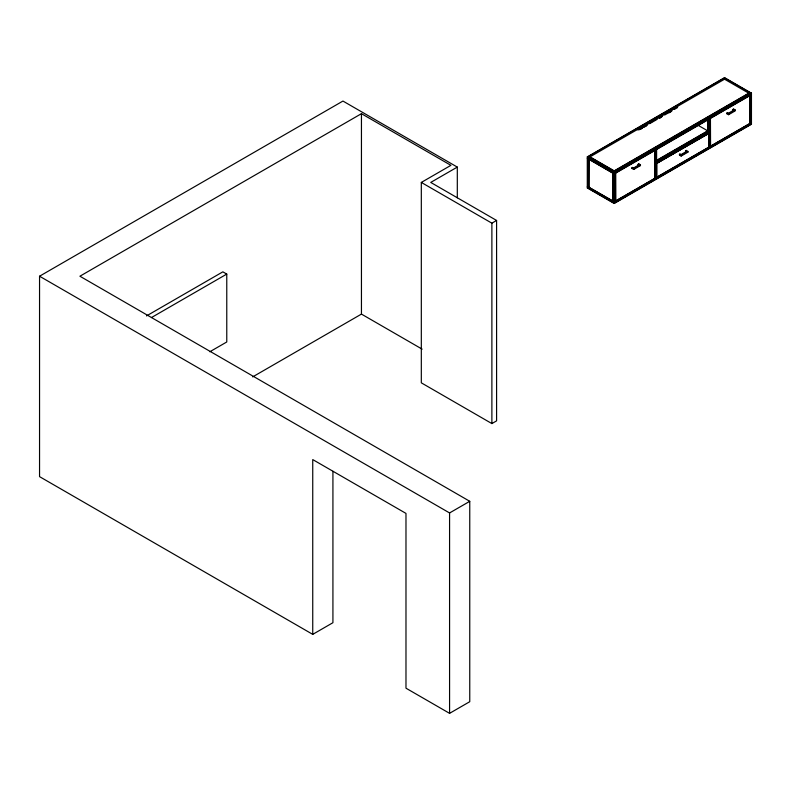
<?xml version="1.0" encoding="UTF-8"?>
<svg xmlns="http://www.w3.org/2000/svg" width="791" height="791" viewBox="0 0 791 791"><rect width="100%" height="100%" fill="white"/><g stroke="black" fill="none" stroke-linecap="round" stroke-linejoin="round"><path stroke-width="1.19" d="M588.791 187.091L588.791 159.129L588.652 187.17L613.005 201.072L613.005 173.11L613.005 201.072M332.922 471.317L332.922 622.705L312.742 634.362L39.55 476.637L39.55 276.217L342.948 101.06L457.307 167.089L457.307 197.819M457.307 167.089L430.739 182.424L496.59 220.452L496.59 420.861L491.883 423.58L421.316 382.834L421.316 182.424L450.919 165.339L361.447 113.677L79.911 276.217L469.755 501.296L469.755 701.706L449.575 713.353L405.981 688.19L405.981 513.408L312.742 459.581L312.742 634.362M146.523 315.906L222.864 271.837L226.77 274.082L226.77 341.979L209.803 351.768M151.486 317.547L226.77 274.082M724.546 77.647L587.308 156.875L587.308 187.951L614.212 203.485L751.45 124.246L751.45 93.18L724.546 77.647L724.546 79.199L749.028 93.338L751.183 93.338L751.183 94.574L614.212 173.654M615.289 201.151L615.289 173.189L614.212 173.812L587.575 158.269L587.575 157.033L724.546 77.953L751.183 93.338M587.575 157.033L589.73 157.033L724.546 79.199M638.95 129.862L647.503 124.919M649.648 123.683L657.133 119.352M659.279 118.126L662.482 116.267M664.628 115.031L672.113 110.71M674.258 109.474L677.462 107.616L677.6 106.498L638.436 129.684L637.091 129.684M640.186 129.457L642.322 128.221M644.457 126.985L646.593 125.759M659.407 118.353L661.543 117.127M669.018 112.806L671.154 111.571M421.316 182.424L491.883 223.171L496.59 220.452M252.675 376.892L361.447 314.096L422.157 349.147M614.212 170.856L748.761 93.18L751.45 93.18L614.212 172.408L587.308 156.875L589.997 156.875L614.212 170.856L614.212 203.485M749.028 93.338L614.212 171.172L589.73 157.033M751.45 94.732L614.212 173.961L587.308 158.427M632.039 167.712L633.729 167.91L639.108 164.795L639.108 165.576L638.1 164.993L638.772 163.826L640.453 164.795L640.453 165.576L633.729 169.462L632.039 168.493L632.039 167.712L633.729 168.681L640.453 164.795M732.95 109.455L733.623 109.069L735.304 110.038L735.304 110.809L728.58 114.695L726.899 113.726L727.572 112.559L728.58 113.143L733.959 110.038L732.95 109.455L733.959 110.809M632.039 168.493L632.711 167.326M638.1 164.993L638.772 163.826M726.899 113.726L727.572 112.559M732.95 110.226L733.623 109.069M726.899 112.945L728.58 113.924L735.304 110.038M656.303 160.543L707.727 130.851M656.431 160.771L707.856 131.088L708.934 131.711L708.934 132.947L656.461 163.243M656.461 162.007L709.072 131.632L698.245 125.383M709.072 133.185L656.599 163.48L708.934 133.412L708.934 147.086L656.728 177.224L656.728 163.559M679.469 154.314L681.15 154.502L686.529 151.397L686.529 152.179L685.52 151.595L686.192 150.428L687.883 151.397L687.883 152.179L681.15 156.064L679.469 155.085L679.469 154.314L681.15 155.283L687.883 151.397M679.469 155.085L680.141 153.929M685.52 151.595L686.192 150.428M654.978 178.084L654.978 150.428L655.116 178.163L615.695 200.914L615.566 173.189L615.566 201.151M749.838 123.317L749.838 95.662L749.967 123.396L710.545 146.157L710.417 118.423L710.417 146.384M751.45 122.694L614.212 201.932L587.308 186.389M39.55 276.217L449.575 512.944L469.755 501.296M587.308 187.951L589.097 187.951M708.934 133.412L708.795 147.007M685.52 150.814L687.883 152.179M638.1 164.212L640.453 165.576M614.212 201.774L613.144 201.151L613.144 173.189M751.183 122.694L751.183 94.732L750.105 95.355L750.105 123.475M751.183 122.852L751.183 124.098L614.212 203.168L587.575 187.793L587.575 186.547M728.58 113.924L728.58 114.695M710.15 146.384L710.15 118.423L709.072 119.046L709.072 147.166M707.994 119.639L707.994 131.8M707.727 119.639L707.727 131.8M681.15 155.283L681.15 156.064M656.599 149.499L656.599 177.461M656.332 177.461L656.332 149.499L655.255 150.122L655.255 178.232M633.729 168.681L633.729 169.462M588.652 159.05L588.652 187.012L587.575 186.389L587.575 158.427M491.883 223.171L491.883 423.58M449.575 512.944L449.575 713.353M361.447 113.677L361.447 314.096"/></g></svg>
